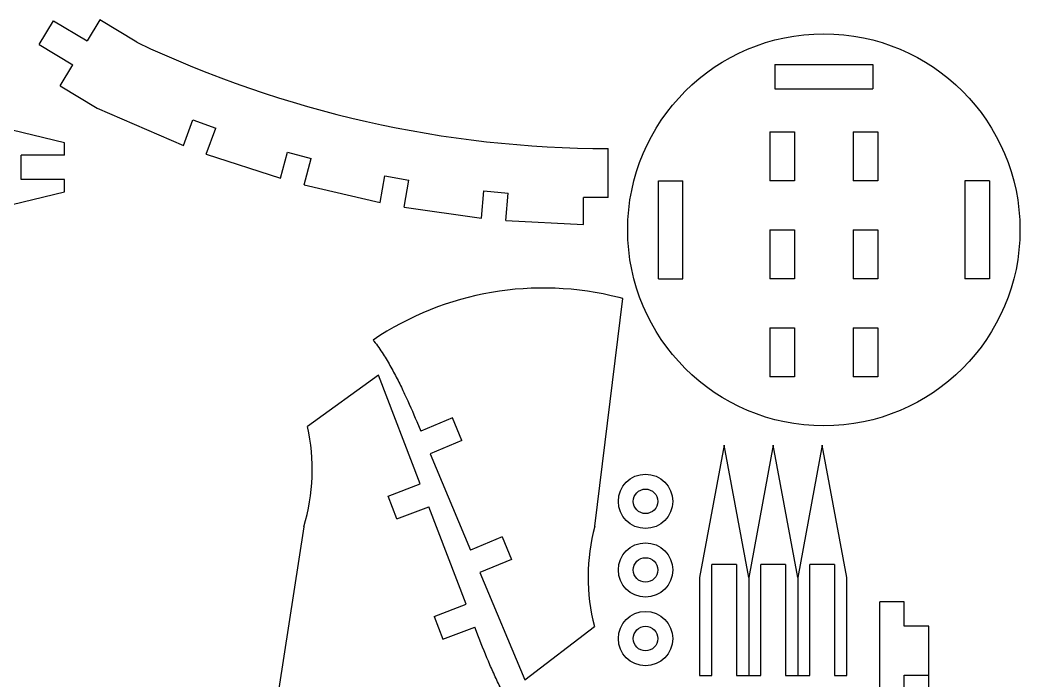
# Model space of a CAD drawing. Header units: inches. Extents: x -280 to 881, y -160 to 980.
# Drawn here: x 386.5 to 845.4, y 132.1 to 435.2 of the extents above; entities that cross this region are included whole.
import ezdxf

# ---------------------------------------------------------------- set-up
doc = ezdxf.new("R2010")
doc.units = ezdxf.units.IN
doc.header["$MEASUREMENT"] = 0
doc.layers.add('Capa 1', color=7, linetype='Continuous')

# ---------------------------------------------------------------- blocks, each defined once
blk = doc.blocks.new('block 441')
at = {"layer": 'Capa 1', "color": 7, "lineweight": 25, "true_color": 0xffffff}
blk.add_lwpolyline([(698.43, 134.21), (704.06, 134.21)], dxfattribs=at)
blk = doc.blocks.new('block 442')
at = {"layer": 'Capa 1', "color": 7, "lineweight": 25, "true_color": 0xffffff}
blk.add_lwpolyline([(715.31, 134.21), (726.56, 134.21)], dxfattribs=at)
blk = doc.blocks.new('block 443')
at = {"layer": 'Capa 1', "color": 7, "lineweight": 25, "true_color": 0xffffff}
blk.add_lwpolyline([(737.81, 134.21), (749.06, 134.21)], dxfattribs=at)
blk = doc.blocks.new('block 444')
at = {"layer": 'Capa 1', "color": 7, "lineweight": 25, "true_color": 0xffffff}
blk.add_lwpolyline([(760.31, 134.21), (765.93, 134.21)], dxfattribs=at)
blk = doc.blocks.new('block 446')
at = {"layer": 'Capa 1', "color": 7, "lineweight": 25, "true_color": 0xffffff}
blk.add_lwpolyline([(760.31, 185.24), (749.06, 185.24)], dxfattribs=at)
blk = doc.blocks.new('block 447')
at = {"layer": 'Capa 1', "color": 7, "lineweight": 25, "true_color": 0xffffff}
blk.add_lwpolyline([(737.81, 185.24), (726.56, 185.24)], dxfattribs=at)
blk = doc.blocks.new('block 448')
at = {"layer": 'Capa 1', "color": 7, "lineweight": 25, "true_color": 0xffffff}
blk.add_lwpolyline([(715.31, 185.24), (704.06, 185.24)], dxfattribs=at)
blk = doc.blocks.new('block 449')
at = {"layer": 'Capa 1', "color": 7, "lineweight": 25, "true_color": 0xffffff}
blk.add_lwpolyline([(698.43, 179.21), (698.43, 134.21)], dxfattribs=at)
blk = doc.blocks.new('block 450')
at = {"layer": 'Capa 1', "color": 7, "lineweight": 25, "true_color": 0xffffff}
blk.add_lwpolyline([(709.68, 239.91), (698.43, 179.21)], dxfattribs=at)
blk = doc.blocks.new('block 457')
at = {"layer": 'Capa 1', "color": 7, "lineweight": 25, "true_color": 0xffffff}
blk.add_lwpolyline([(704.06, 134.21), (704.06, 185.24)], dxfattribs=at)
blk = doc.blocks.new('block 458')
at = {"layer": 'Capa 1', "color": 7, "lineweight": 25, "true_color": 0xffffff}
blk.add_lwpolyline([(715.31, 185.24), (715.31, 134.21)], dxfattribs=at)
blk = doc.blocks.new('block 459')
at = {"layer": 'Capa 1', "color": 7, "lineweight": 25, "true_color": 0xffffff}
blk.add_lwpolyline([(720.93, 179.21), (720.93, 134.21)], dxfattribs=at)
blk = doc.blocks.new('block 461')
at = {"layer": 'Capa 1', "color": 7, "lineweight": 25, "true_color": 0xffffff}
blk.add_lwpolyline([(732.18, 239.91), (720.93, 179.21)], dxfattribs=at)
blk = doc.blocks.new('block 468')
at = {"layer": 'Capa 1', "color": 7, "lineweight": 25, "true_color": 0xffffff}
blk.add_lwpolyline([(726.56, 134.21), (726.56, 185.24)], dxfattribs=at)
blk = doc.blocks.new('block 469')
at = {"layer": 'Capa 1', "color": 7, "lineweight": 25, "true_color": 0xffffff}
blk.add_lwpolyline([(737.81, 185.24), (737.81, 134.21)], dxfattribs=at)
blk = doc.blocks.new('block 470')
at = {"layer": 'Capa 1', "color": 7, "lineweight": 25, "true_color": 0xffffff}
blk.add_lwpolyline([(743.43, 179.21), (743.43, 134.21)], dxfattribs=at)
blk = doc.blocks.new('block 471')
at = {"layer": 'Capa 1', "color": 7, "lineweight": 25, "true_color": 0xffffff}
blk.add_lwpolyline([(749.06, 134.21), (749.06, 185.24)], dxfattribs=at)
blk = doc.blocks.new('block 473')
at = {"layer": 'Capa 1', "color": 7, "lineweight": 25, "true_color": 0xffffff}
blk.add_lwpolyline([(754.68, 239.91), (743.43, 179.21)], dxfattribs=at)
blk = doc.blocks.new('block 475')
at = {"layer": 'Capa 1', "color": 7, "lineweight": 25, "true_color": 0xffffff}
blk.add_lwpolyline([(720.93, 179.21), (709.68, 239.91)], dxfattribs=at)
blk = doc.blocks.new('block 476')
at = {"layer": 'Capa 1', "color": 7, "lineweight": 25, "true_color": 0xffffff}
blk.add_lwpolyline([(743.43, 179.21), (732.18, 239.91)], dxfattribs=at)
blk = doc.blocks.new('block 482')
at = {"layer": 'Capa 1', "color": 7, "lineweight": 25, "true_color": 0xffffff}
blk.add_lwpolyline([(760.31, 185.24), (760.31, 134.21)], dxfattribs=at)
blk = doc.blocks.new('block 483')
at = {"layer": 'Capa 1', "color": 7, "lineweight": 25, "true_color": 0xffffff}
blk.add_lwpolyline([(765.93, 134.21), (765.93, 179.21)], dxfattribs=at)
blk = doc.blocks.new('block 486')
at = {"layer": 'Capa 1', "color": 7, "lineweight": 25, "true_color": 0xffffff}
blk.add_lwpolyline([(765.93, 179.21), (754.68, 239.91)], dxfattribs=at)
blk = doc.blocks.new('block 541')
at = {"layer": 'Capa 1', "color": 7, "lineweight": 25, "true_color": 0xffffff}
blk.add_open_spline([(440.13, 424.95), (507.71, 392.84), (581.6, 376.18), (656.43, 376.18)], degree=3, dxfattribs=at)
blk = doc.blocks.new('block 2')
at = {"layer": 'Capa 1'}
for name in ['block 541', 'block 450', 'block 475', 'block 461', 'block 476', 'block 473', 'block 486', 'block 448', 'block 457', 'block 458', 'block 447', 'block 468', 'block 469', 'block 446', 'block 471', 'block 482', 'block 449', 'block 459', 'block 470', 'block 483', 'block 441', 'block 442', 'block 443', 'block 444']:
    blk.add_blockref(name, (0, 0), dxfattribs=at)
blk = doc.blocks.new('block 897')
at = {"layer": 'Capa 1', "color": 7, "lineweight": 25, "true_color": 0xffffff}
blk.add_lwpolyline([(395.36, 423.84), (401.93, 434.78)], dxfattribs=at)
blk = doc.blocks.new('block 899')
at = {"layer": 'Capa 1', "color": 7, "lineweight": 25, "true_color": 0xffffff}
blk.add_lwpolyline([(387.13, 361.88), (387.13, 373.13)], dxfattribs=at)
blk = doc.blocks.new('block 900')
at = {"layer": 'Capa 1', "color": 7, "lineweight": 25, "true_color": 0xffffff}
blk.add_lwpolyline([(423.16, 435.15), (417.36, 425.51)], dxfattribs=at)
blk = doc.blocks.new('block 901')
at = {"layer": 'Capa 1', "color": 7, "lineweight": 25, "true_color": 0xffffff}
blk.add_lwpolyline([(405, 404.93), (410.79, 414.57)], dxfattribs=at)
blk = doc.blocks.new('block 902')
at = {"layer": 'Capa 1', "color": 7, "lineweight": 25, "true_color": 0xffffff}
blk.add_lwpolyline([(363.19, 345.65), (406.93, 356.26)], dxfattribs=at)
blk = doc.blocks.new('block 903')
at = {"layer": 'Capa 1', "color": 7, "lineweight": 25, "true_color": 0xffffff}
blk.add_lwpolyline([(656.43, 353.68), (645.18, 353.68)], dxfattribs=at)
blk = doc.blocks.new('block 904')
at = {"layer": 'Capa 1', "color": 7, "lineweight": 25, "true_color": 0xffffff}
blk.add_lwpolyline([(406.93, 361.88), (387.13, 361.88)], dxfattribs=at)
blk = doc.blocks.new('block 906')
at = {"layer": 'Capa 1', "color": 7, "lineweight": 25, "true_color": 0xffffff}
blk.add_lwpolyline([(609.44, 343.13), (645.18, 341.2)], dxfattribs=at)
blk = doc.blocks.new('block 909')
at = {"layer": 'Capa 1', "color": 7, "lineweight": 25, "true_color": 0xffffff}
blk.add_lwpolyline([(406.93, 356.26), (406.93, 361.88)], dxfattribs=at)
blk = doc.blocks.new('block 910')
at = {"layer": 'Capa 1', "color": 7, "lineweight": 25, "true_color": 0xffffff}
blk.add_lwpolyline([(406.93, 373.13), (406.93, 378.76)], dxfattribs=at)
blk = doc.blocks.new('block 911')
at = {"layer": 'Capa 1', "color": 7, "lineweight": 25, "true_color": 0xffffff}
blk.add_lwpolyline([(406.93, 373.13), (387.13, 373.13)], dxfattribs=at)
blk = doc.blocks.new('block 913')
at = {"layer": 'Capa 1', "color": 7, "lineweight": 25, "true_color": 0xffffff}
blk.add_lwpolyline([(599.34, 356.66), (610.54, 355.68)], dxfattribs=at)
blk = doc.blocks.new('block 914')
at = {"layer": 'Capa 1', "color": 7, "lineweight": 25, "true_color": 0xffffff}
blk.add_lwpolyline([(562.82, 349.27), (598.25, 344.23)], dxfattribs=at)
blk = doc.blocks.new('block 915')
at = {"layer": 'Capa 1', "color": 7, "lineweight": 25, "true_color": 0xffffff}
blk.add_lwpolyline([(553.93, 363.63), (565, 361.68)], dxfattribs=at)
blk = doc.blocks.new('block 916')
at = {"layer": 'Capa 1', "color": 7, "lineweight": 25, "true_color": 0xffffff}
blk.add_lwpolyline([(516.9, 359.45), (551.76, 351.34)], dxfattribs=at)
blk = doc.blocks.new('block 917')
at = {"layer": 'Capa 1', "color": 7, "lineweight": 25, "true_color": 0xffffff}
blk.add_lwpolyline([(406.93, 378.76), (363.19, 389.38)], dxfattribs=at)
blk = doc.blocks.new('block 920')
at = {"layer": 'Capa 1', "color": 7, "lineweight": 25, "true_color": 0xffffff}
blk.add_lwpolyline([(509.3, 374.53), (520.16, 371.62)], dxfattribs=at)
blk = doc.blocks.new('block 921')
at = {"layer": 'Capa 1', "color": 7, "lineweight": 25, "true_color": 0xffffff}
blk.add_lwpolyline([(472.05, 373.59), (506.06, 362.47)], dxfattribs=at)
blk = doc.blocks.new('block 922')
at = {"layer": 'Capa 1', "color": 7, "lineweight": 25, "true_color": 0xffffff}
blk.add_lwpolyline([(421.97, 394.73), (461.52, 377.55)], dxfattribs=at)
blk = doc.blocks.new('block 924')
at = {"layer": 'Capa 1', "color": 7, "lineweight": 25, "true_color": 0xffffff}
blk.add_lwpolyline([(405, 404.93), (421.97, 394.73)], dxfattribs=at)
blk = doc.blocks.new('block 929')
at = {"layer": 'Capa 1', "color": 7, "lineweight": 25, "true_color": 0xffffff}
blk.add_lwpolyline([(465.79, 389.28), (476.36, 385.43)], dxfattribs=at)
blk = doc.blocks.new('block 931')
at = {"layer": 'Capa 1', "color": 7, "lineweight": 25, "true_color": 0xffffff}
blk.add_lwpolyline([(395.36, 423.84), (410.79, 414.57)], dxfattribs=at)
blk = doc.blocks.new('block 933')
at = {"layer": 'Capa 1', "color": 7, "lineweight": 25, "true_color": 0xffffff}
blk.add_lwpolyline([(401.93, 434.78), (417.36, 425.51)], dxfattribs=at)
blk = doc.blocks.new('block 934')
at = {"layer": 'Capa 1', "color": 7, "lineweight": 25, "true_color": 0xffffff}
blk.add_lwpolyline([(461.52, 377.55), (465.79, 389.28)], dxfattribs=at)
blk = doc.blocks.new('block 935')
at = {"layer": 'Capa 1', "color": 7, "lineweight": 25, "true_color": 0xffffff}
blk.add_lwpolyline([(472.05, 373.59), (476.36, 385.43)], dxfattribs=at)
blk = doc.blocks.new('block 942')
at = {"layer": 'Capa 1', "color": 7, "lineweight": 25, "true_color": 0xffffff}
blk.add_lwpolyline([(440.13, 424.95), (423.16, 435.15)], dxfattribs=at)
blk = doc.blocks.new('block 950')
at = {"layer": 'Capa 1', "color": 7, "lineweight": 25, "true_color": 0xffffff}
blk.add_lwpolyline([(506.06, 362.47), (509.3, 374.53)], dxfattribs=at)
blk = doc.blocks.new('block 952')
at = {"layer": 'Capa 1', "color": 7, "lineweight": 25, "true_color": 0xffffff}
blk.add_lwpolyline([(516.9, 359.45), (520.16, 371.62)], dxfattribs=at)
blk = doc.blocks.new('block 953')
at = {"layer": 'Capa 1', "color": 7, "lineweight": 25, "true_color": 0xffffff}
blk.add_lwpolyline([(551.76, 351.34), (553.93, 363.63)], dxfattribs=at)
blk = doc.blocks.new('block 954')
at = {"layer": 'Capa 1', "color": 7, "lineweight": 25, "true_color": 0xffffff}
blk.add_lwpolyline([(562.82, 349.27), (565, 361.68)], dxfattribs=at)
blk = doc.blocks.new('block 955')
at = {"layer": 'Capa 1', "color": 7, "lineweight": 25, "true_color": 0xffffff}
blk.add_lwpolyline([(598.25, 344.23), (599.34, 356.66)], dxfattribs=at)
blk = doc.blocks.new('block 956')
at = {"layer": 'Capa 1', "color": 7, "lineweight": 25, "true_color": 0xffffff}
blk.add_lwpolyline([(609.44, 343.13), (610.54, 355.68)], dxfattribs=at)
blk = doc.blocks.new('block 957')
at = {"layer": 'Capa 1', "color": 7, "lineweight": 25, "true_color": 0xffffff}
blk.add_lwpolyline([(645.18, 341.2), (645.18, 353.68)], dxfattribs=at)
blk = doc.blocks.new('block 958')
at = {"layer": 'Capa 1', "color": 7, "lineweight": 25, "true_color": 0xffffff}
blk.add_lwpolyline([(656.43, 353.68), (656.43, 376.18)], dxfattribs=at)
blk = doc.blocks.new('block 1054')
at = {"layer": 'Capa 1', "color": 7, "lineweight": 25, "true_color": 0xffffff}
blk.add_lwpolyline([(584.99, 252.44), (570.46, 246.37)], dxfattribs=at)
blk = doc.blocks.new('block 1062')
at = {"layer": 'Capa 1', "color": 7, "lineweight": 25, "true_color": 0xffffff}
blk.add_lwpolyline([(589.33, 242.06), (574.8, 235.99)], dxfattribs=at)
blk = doc.blocks.new('block 1063')
at = {"layer": 'Capa 1', "color": 7, "lineweight": 25, "true_color": 0xffffff}
blk.add_lwpolyline([(555.45, 216.59), (570.17, 222.21)], dxfattribs=at)
blk = doc.blocks.new('block 1064')
at = {"layer": 'Capa 1', "color": 7, "lineweight": 25, "true_color": 0xffffff}
blk.add_lwpolyline([(559.46, 206.08), (574.18, 211.7)], dxfattribs=at)
blk = doc.blocks.new('block 1075')
at = {"layer": 'Capa 1', "color": 7, "lineweight": 25, "true_color": 0xffffff}
blk.add_lwpolyline([(607.8, 197.89), (593.27, 191.82)], dxfattribs=at)
blk = doc.blocks.new('block 1076')
at = {"layer": 'Capa 1', "color": 7, "lineweight": 25, "true_color": 0xffffff}
blk.add_lwpolyline([(612.14, 187.51), (597.61, 181.44)], dxfattribs=at)
blk = doc.blocks.new('block 1077')
at = {"layer": 'Capa 1', "color": 7, "lineweight": 25, "true_color": 0xffffff}
blk.add_lwpolyline([(576.54, 161.35), (591.26, 166.97)], dxfattribs=at)
blk = doc.blocks.new('block 1083')
at = {"layer": 'Capa 1', "color": 7, "lineweight": 25, "true_color": 0xffffff}
blk.add_lwpolyline([(580.56, 150.84), (595.27, 156.46)], dxfattribs=at)
blk = doc.blocks.new('block 1085')
at = {"layer": 'Capa 1', "color": 7, "lineweight": 25, "true_color": 0xffffff}
blk.add_lwpolyline([(792.35, 134.33), (803.6, 134.33)], dxfattribs=at)
blk = doc.blocks.new('block 1088')
at = {"layer": 'Capa 1', "color": 7, "lineweight": 25, "true_color": 0xffffff}
blk.add_lwpolyline([(576.54, 161.35), (580.56, 150.84)], dxfattribs=at)
blk = doc.blocks.new('block 1089')
at = {"layer": 'Capa 1', "color": 7, "lineweight": 25, "true_color": 0xffffff}
blk.add_lwpolyline([(559.46, 206.08), (555.45, 216.59)], dxfattribs=at)
blk = doc.blocks.new('block 1091')
at = {"layer": 'Capa 1', "color": 7, "lineweight": 25, "true_color": 0xffffff}
blk.add_lwpolyline([(803.6, 156.83), (792.35, 156.83)], dxfattribs=at)
blk = doc.blocks.new('block 1092')
at = {"layer": 'Capa 1', "color": 7, "lineweight": 25, "true_color": 0xffffff}
blk.add_lwpolyline([(792.35, 168.08), (781.1, 168.08)], dxfattribs=at)
blk = doc.blocks.new('block 1094')
at = {"layer": 'Capa 1', "color": 7, "lineweight": 25, "true_color": 0xffffff}
blk.add_lwpolyline([(568.62, 250.76), (570.46, 246.37)], dxfattribs=at)
blk = doc.blocks.new('block 1095')
at = {"layer": 'Capa 1', "color": 7, "lineweight": 25, "true_color": 0xffffff}
blk.add_lwpolyline([(574.8, 235.99), (593.27, 191.82)], dxfattribs=at)
blk = doc.blocks.new('block 1096')
at = {"layer": 'Capa 1', "color": 7, "lineweight": 25, "true_color": 0xffffff}
blk.add_lwpolyline([(597.61, 181.44), (618.22, 132.16)], dxfattribs=at)
blk = doc.blocks.new('block 1097')
at = {"layer": 'Capa 1', "color": 7, "lineweight": 25, "true_color": 0xffffff}
blk.add_lwpolyline([(596.97, 152.01), (595.27, 156.46)], dxfattribs=at)
blk = doc.blocks.new('block 1098')
at = {"layer": 'Capa 1', "color": 7, "lineweight": 25, "true_color": 0xffffff}
blk.add_lwpolyline([(591.26, 166.97), (574.18, 211.7)], dxfattribs=at)
blk = doc.blocks.new('block 1099')
at = {"layer": 'Capa 1', "color": 7, "lineweight": 25, "true_color": 0xffffff}
blk.add_lwpolyline([(570.17, 222.21), (551.11, 272.11)], dxfattribs=at)
blk = doc.blocks.new('block 1102')
at = {"layer": 'Capa 1', "color": 7, "lineweight": 25, "true_color": 0xffffff}
blk.add_lwpolyline([(607.8, 197.89), (612.14, 187.51)], dxfattribs=at)
blk = doc.blocks.new('block 1103')
at = {"layer": 'Capa 1', "color": 7, "lineweight": 25, "true_color": 0xffffff}
blk.add_lwpolyline([(589.33, 242.06), (584.99, 252.44)], dxfattribs=at)
blk = doc.blocks.new('block 1107')
at = {"layer": 'Capa 1', "color": 7, "lineweight": 25, "true_color": 0xffffff}
blk.add_lwpolyline([(679.47, 316.31), (679.47, 361.31)], dxfattribs=at)
blk = doc.blocks.new('block 1108')
at = {"layer": 'Capa 1', "color": 7, "lineweight": 25, "true_color": 0xffffff}
blk.add_lwpolyline([(690.72, 316.31), (690.72, 361.31)], dxfattribs=at)
blk = doc.blocks.new('block 1112')
at = {"layer": 'Capa 1', "color": 7, "lineweight": 25, "true_color": 0xffffff}
blk.add_lwpolyline([(780.18, 271.31), (768.93, 271.31)], dxfattribs=at)
blk = doc.blocks.new('block 1113')
at = {"layer": 'Capa 1', "color": 7, "lineweight": 25, "true_color": 0xffffff}
blk.add_lwpolyline([(741.93, 271.31), (730.68, 271.31)], dxfattribs=at)
blk = doc.blocks.new('block 1114')
at = {"layer": 'Capa 1', "color": 7, "lineweight": 25, "true_color": 0xffffff}
blk.add_lwpolyline([(730.68, 383.81), (730.68, 361.31)], dxfattribs=at)
blk = doc.blocks.new('block 1115')
at = {"layer": 'Capa 1', "color": 7, "lineweight": 25, "true_color": 0xffffff}
blk.add_lwpolyline([(730.68, 338.81), (730.68, 316.31)], dxfattribs=at)
blk = doc.blocks.new('block 1116')
at = {"layer": 'Capa 1', "color": 7, "lineweight": 25, "true_color": 0xffffff}
blk.add_lwpolyline([(730.68, 293.81), (730.68, 271.31)], dxfattribs=at)
blk = doc.blocks.new('block 1117')
at = {"layer": 'Capa 1', "color": 7, "lineweight": 25, "true_color": 0xffffff}
blk.add_lwpolyline([(732.93, 414.77), (732.93, 403.52)], dxfattribs=at)
blk = doc.blocks.new('block 1118')
at = {"layer": 'Capa 1', "color": 7, "lineweight": 25, "true_color": 0xffffff}
blk.add_lwpolyline([(741.93, 383.81), (741.93, 361.31)], dxfattribs=at)
blk = doc.blocks.new('block 1119')
at = {"layer": 'Capa 1', "color": 7, "lineweight": 25, "true_color": 0xffffff}
blk.add_lwpolyline([(741.93, 338.81), (741.93, 316.31)], dxfattribs=at)
blk = doc.blocks.new('block 1120')
at = {"layer": 'Capa 1', "color": 7, "lineweight": 25, "true_color": 0xffffff}
blk.add_lwpolyline([(741.93, 293.81), (741.93, 271.31)], dxfattribs=at)
blk = doc.blocks.new('block 1123')
at = {"layer": 'Capa 1', "color": 7, "lineweight": 25, "true_color": 0xffffff}
blk.add_lwpolyline([(730.68, 293.81), (741.93, 293.81)], dxfattribs=at)
blk = doc.blocks.new('block 1124')
at = {"layer": 'Capa 1', "color": 7, "lineweight": 25, "true_color": 0xffffff}
blk.add_lwpolyline([(768.93, 293.81), (780.18, 293.81)], dxfattribs=at)
blk = doc.blocks.new('block 1125')
at = {"layer": 'Capa 1', "color": 7, "lineweight": 25, "true_color": 0xffffff}
blk.add_lwpolyline([(768.93, 383.81), (768.93, 361.31)], dxfattribs=at)
blk = doc.blocks.new('block 1126')
at = {"layer": 'Capa 1', "color": 7, "lineweight": 25, "true_color": 0xffffff}
blk.add_lwpolyline([(768.93, 338.81), (768.93, 316.31)], dxfattribs=at)
blk = doc.blocks.new('block 1127')
at = {"layer": 'Capa 1', "color": 7, "lineweight": 25, "true_color": 0xffffff}
blk.add_lwpolyline([(768.93, 293.81), (768.93, 271.31)], dxfattribs=at)
blk = doc.blocks.new('block 1130')
at = {"layer": 'Capa 1', "color": 7, "lineweight": 25, "true_color": 0xffffff}
blk.add_lwpolyline([(831.39, 316.31), (820.14, 316.31)], dxfattribs=at)
blk = doc.blocks.new('block 1131')
at = {"layer": 'Capa 1', "color": 7, "lineweight": 25, "true_color": 0xffffff}
blk.add_lwpolyline([(780.18, 316.31), (768.93, 316.31)], dxfattribs=at)
blk = doc.blocks.new('block 1132')
at = {"layer": 'Capa 1', "color": 7, "lineweight": 25, "true_color": 0xffffff}
blk.add_lwpolyline([(741.93, 316.31), (730.68, 316.31)], dxfattribs=at)
blk = doc.blocks.new('block 1133')
at = {"layer": 'Capa 1', "color": 7, "lineweight": 25, "true_color": 0xffffff}
blk.add_lwpolyline([(679.47, 316.31), (690.72, 316.31)], dxfattribs=at)
blk = doc.blocks.new('block 1136')
at = {"layer": 'Capa 1', "color": 7, "lineweight": 25, "true_color": 0xffffff}
blk.add_lwpolyline([(777.93, 414.77), (777.93, 403.52)], dxfattribs=at)
blk = doc.blocks.new('block 1137')
at = {"layer": 'Capa 1', "color": 7, "lineweight": 25, "true_color": 0xffffff}
blk.add_lwpolyline([(780.18, 383.81), (780.18, 361.31)], dxfattribs=at)
blk = doc.blocks.new('block 1138')
at = {"layer": 'Capa 1', "color": 7, "lineweight": 25, "true_color": 0xffffff}
blk.add_lwpolyline([(780.18, 338.81), (780.18, 316.31)], dxfattribs=at)
blk = doc.blocks.new('block 1139')
at = {"layer": 'Capa 1', "color": 7, "lineweight": 25, "true_color": 0xffffff}
blk.add_lwpolyline([(780.18, 293.81), (780.18, 271.31)], dxfattribs=at)
blk = doc.blocks.new('block 1140')
at = {"layer": 'Capa 1', "color": 7, "lineweight": 25, "true_color": 0xffffff}
blk.add_lwpolyline([(781.1, 55.58), (781.1, 168.08)], dxfattribs=at)
blk = doc.blocks.new('block 1145')
at = {"layer": 'Capa 1', "color": 7, "lineweight": 25, "true_color": 0xffffff}
blk.add_lwpolyline([(792.35, 123.08), (792.35, 134.33)], dxfattribs=at)
blk = doc.blocks.new('block 1146')
at = {"layer": 'Capa 1', "color": 7, "lineweight": 25, "true_color": 0xffffff}
blk.add_lwpolyline([(792.35, 156.83), (792.35, 168.08)], dxfattribs=at)
blk = doc.blocks.new('block 1150')
at = {"layer": 'Capa 1', "color": 7, "lineweight": 25, "true_color": 0xffffff}
blk.add_lwpolyline([(730.68, 338.81), (741.93, 338.81)], dxfattribs=at)
blk = doc.blocks.new('block 1151')
at = {"layer": 'Capa 1', "color": 7, "lineweight": 25, "true_color": 0xffffff}
blk.add_lwpolyline([(768.93, 338.81), (780.18, 338.81)], dxfattribs=at)
blk = doc.blocks.new('block 1155')
at = {"layer": 'Capa 1', "color": 7, "lineweight": 25, "true_color": 0xffffff}
blk.add_lwpolyline([(803.6, 66.83), (803.6, 156.83)], dxfattribs=at)
blk = doc.blocks.new('block 1156')
at = {"layer": 'Capa 1', "color": 7, "lineweight": 25, "true_color": 0xffffff}
blk.add_lwpolyline([(820.14, 361.31), (820.14, 316.31)], dxfattribs=at)
blk = doc.blocks.new('block 1159')
at = {"layer": 'Capa 1', "color": 7, "lineweight": 25, "true_color": 0xffffff}
blk.add_lwpolyline([(831.39, 361.31), (820.14, 361.31)], dxfattribs=at)
blk = doc.blocks.new('block 1160')
at = {"layer": 'Capa 1', "color": 7, "lineweight": 25, "true_color": 0xffffff}
blk.add_lwpolyline([(780.18, 361.31), (768.93, 361.31)], dxfattribs=at)
blk = doc.blocks.new('block 1161')
at = {"layer": 'Capa 1', "color": 7, "lineweight": 25, "true_color": 0xffffff}
blk.add_lwpolyline([(741.93, 361.31), (730.68, 361.31)], dxfattribs=at)
blk = doc.blocks.new('block 1162')
at = {"layer": 'Capa 1', "color": 7, "lineweight": 25, "true_color": 0xffffff}
blk.add_lwpolyline([(679.47, 361.31), (690.72, 361.31)], dxfattribs=at)
blk = doc.blocks.new('block 1163')
at = {"layer": 'Capa 1', "color": 7, "lineweight": 25, "true_color": 0xffffff}
blk.add_lwpolyline([(831.39, 361.31), (831.39, 316.31)], dxfattribs=at)
blk = doc.blocks.new('block 1166')
at = {"layer": 'Capa 1', "color": 7, "lineweight": 25, "true_color": 0xffffff}
blk.add_lwpolyline([(730.68, 383.81), (741.93, 383.81)], dxfattribs=at)
blk = doc.blocks.new('block 1167')
at = {"layer": 'Capa 1', "color": 7, "lineweight": 25, "true_color": 0xffffff}
blk.add_lwpolyline([(768.93, 383.81), (780.18, 383.81)], dxfattribs=at)
blk = doc.blocks.new('block 1168')
at = {"layer": 'Capa 1', "color": 7, "lineweight": 25, "true_color": 0xffffff}
blk.add_lwpolyline([(732.93, 403.52), (777.93, 403.52)], dxfattribs=at)
blk = doc.blocks.new('block 1169')
at = {"layer": 'Capa 1', "color": 7, "lineweight": 25, "true_color": 0xffffff}
blk.add_lwpolyline([(732.93, 414.77), (777.93, 414.77)], dxfattribs=at)
blk = doc.blocks.new('block 1187')
at = {"layer": 'Capa 1', "color": 7, "lineweight": 25, "true_color": 0xffffff}
blk.add_open_spline([(845.43, 338.81), (845.43, 388.52), (805.14, 428.81), (755.43, 428.81), (705.73, 428.81), (665.43, 388.52), (665.43, 338.81), (665.43, 289.11), (705.73, 248.81), (755.43, 248.81), (805.14, 248.81), (845.43, 289.11), (845.43, 338.81), (845.43, 338.81), (845.43, 338.81), (845.43, 338.81)], degree=3, knots=[0, 0, 0, 0, 1, 1, 1, 2, 2, 2, 3, 3, 3, 4, 4, 4, 5, 5, 5, 5], dxfattribs=at)
blk = doc.blocks.new('block 1191')
at = {"layer": 'Capa 1', "color": 7, "lineweight": 25, "true_color": 0xffffff}
blk.add_open_spline([(686.05, 151.17), (686.05, 158.05), (680.47, 163.64), (673.59, 163.64), (666.7, 163.64), (661.12, 158.05), (661.12, 151.17), (661.12, 144.29), (666.7, 138.71), (673.59, 138.71), (680.47, 138.71), (686.05, 144.29), (686.05, 151.17), (686.05, 151.17), (686.05, 151.17), (686.05, 151.17)], degree=3, knots=[0, 0, 0, 0, 1, 1, 1, 2, 2, 2, 3, 3, 3, 4, 4, 4, 5, 5, 5, 5], dxfattribs=at)
blk = doc.blocks.new('block 1192')
at = {"layer": 'Capa 1', "color": 7, "lineweight": 25, "true_color": 0xffffff}
blk.add_open_spline([(686.05, 182.67), (686.05, 189.55), (680.47, 195.14), (673.59, 195.14), (666.7, 195.14), (661.12, 189.55), (661.12, 182.67), (661.12, 175.79), (666.7, 170.21), (673.59, 170.21), (680.47, 170.21), (686.05, 175.79), (686.05, 182.67), (686.05, 182.67), (686.05, 182.67), (686.05, 182.67)], degree=3, knots=[0, 0, 0, 0, 1, 1, 1, 2, 2, 2, 3, 3, 3, 4, 4, 4, 5, 5, 5, 5], dxfattribs=at)
blk = doc.blocks.new('block 1193')
at = {"layer": 'Capa 1', "color": 7, "lineweight": 25, "true_color": 0xffffff}
blk.add_open_spline([(686.05, 214.17), (686.05, 221.05), (680.47, 226.64), (673.59, 226.64), (666.7, 226.64), (661.12, 221.05), (661.12, 214.17), (661.12, 207.29), (666.7, 201.71), (673.59, 201.71), (680.47, 201.71), (686.05, 207.29), (686.05, 214.17), (686.05, 214.17), (686.05, 214.17), (686.05, 214.17)], degree=3, knots=[0, 0, 0, 0, 1, 1, 1, 2, 2, 2, 3, 3, 3, 4, 4, 4, 5, 5, 5, 5], dxfattribs=at)
blk = doc.blocks.new('block 1197')
at = {"layer": 'Capa 1', "color": 7, "lineweight": 25, "true_color": 0xffffff}
blk.add_open_spline([(679.21, 151.17), (679.21, 154.28), (676.69, 156.8), (673.59, 156.8), (670.48, 156.8), (667.96, 154.28), (667.96, 151.17), (667.96, 148.07), (670.48, 145.55), (673.59, 145.55), (676.69, 145.55), (679.21, 148.06), (679.21, 151.17), (679.21, 151.17), (679.21, 151.17), (679.21, 151.17)], degree=3, knots=[0, 0, 0, 0, 1, 1, 1, 2, 2, 2, 3, 3, 3, 4, 4, 4, 5, 5, 5, 5], dxfattribs=at)
blk = doc.blocks.new('block 1198')
at = {"layer": 'Capa 1', "color": 7, "lineweight": 25, "true_color": 0xffffff}
blk.add_open_spline([(679.21, 182.67), (679.21, 185.78), (676.69, 188.3), (673.59, 188.3), (670.48, 188.3), (667.96, 185.78), (667.96, 182.67), (667.96, 179.57), (670.48, 177.05), (673.59, 177.05), (676.69, 177.05), (679.21, 179.56), (679.21, 182.67), (679.21, 182.67), (679.21, 182.67), (679.21, 182.67)], degree=3, knots=[0, 0, 0, 0, 1, 1, 1, 2, 2, 2, 3, 3, 3, 4, 4, 4, 5, 5, 5, 5], dxfattribs=at)
blk = doc.blocks.new('block 1199')
at = {"layer": 'Capa 1', "color": 7, "lineweight": 25, "true_color": 0xffffff}
blk.add_open_spline([(679.21, 214.17), (679.21, 217.28), (676.69, 219.8), (673.59, 219.8), (670.48, 219.8), (667.96, 217.28), (667.96, 214.17), (667.96, 211.07), (670.48, 208.55), (673.59, 208.55), (676.69, 208.55), (679.21, 211.06), (679.21, 214.17), (679.21, 214.17), (679.21, 214.17), (679.21, 214.17)], degree=3, knots=[0, 0, 0, 0, 1, 1, 1, 2, 2, 2, 3, 3, 3, 4, 4, 4, 5, 5, 5, 5], dxfattribs=at)
blk = doc.blocks.new('block 577')
at = {"layer": 'Capa 1'}
for name in ['block 897', 'block 933', 'block 900', 'block 942', 'block 1187', 'block 931', 'block 901', 'block 1117', 'block 1169', 'block 1136', 'block 924', 'block 1168', 'block 922', 'block 917', 'block 934', 'block 929', 'block 935', 'block 1114', 'block 1166', 'block 1118', 'block 1125', 'block 1167', 'block 1137', 'block 910', 'block 899', 'block 911', 'block 921', 'block 950', 'block 920', 'block 958', 'block 952', 'block 953', 'block 915', 'block 904', 'block 909', 'block 916', 'block 954', 'block 1107', 'block 1162', 'block 1108', 'block 1161', 'block 1160', 'block 1156', 'block 1159', 'block 1163', 'block 902', 'block 955', 'block 913', 'block 956', 'block 903', 'block 957', 'block 914', 'block 906', 'block 1115', 'block 1150', 'block 1119', 'block 1126', 'block 1151', 'block 1138', 'block 1133', 'block 1132', 'block 1131', 'block 1130', 'block 1116', 'block 1123', 'block 1120', 'block 1124', 'block 1127', 'block 1139', 'block 1099', 'block 1113', 'block 1112', 'block 1054', 'block 1103', 'block 1094', 'block 1062', 'block 1095', 'block 1193', 'block 1063', 'block 1089', 'block 1199', 'block 1064', 'block 1098', 'block 1075', 'block 1102', 'block 1192', 'block 1198', 'block 1076', 'block 1096', 'block 1077', 'block 1092', 'block 1140', 'block 1146', 'block 1088', 'block 1191', 'block 1083', 'block 1097', 'block 1197', 'block 1091', 'block 1155', 'block 1085', 'block 1145']:
    blk.add_blockref(name, (0, 0), dxfattribs=at)
blk = doc.blocks.new('block 1201')
at = {"layer": 'Capa 1', "color": 7, "lineweight": 25, "true_color": 0xffffff}
blk.add_lwpolyline([(551.11, 272.11), (518.46, 248.52)], dxfattribs=at)
blk = doc.blocks.new('block 1202')
at = {"layer": 'Capa 1', "color": 7, "lineweight": 25, "true_color": 0xffffff}
blk.add_lwpolyline([(516.81, 202.53), (500.71, 98.49)], dxfattribs=at)
blk = doc.blocks.new('block 1204')
at = {"layer": 'Capa 1', "color": 7, "lineweight": 25, "true_color": 0xffffff}
blk.add_lwpolyline([(618.22, 132.16), (650.11, 156.76)], dxfattribs=at)
blk = doc.blocks.new('block 1205')
at = {"layer": 'Capa 1', "color": 7, "lineweight": 25, "true_color": 0xffffff}
blk.add_lwpolyline([(650.32, 202.77), (663.16, 307.27)], dxfattribs=at)
blk = doc.blocks.new('block 1206')
at = {"layer": 'Capa 1', "color": 7, "lineweight": 25, "true_color": 0xffffff}
blk.add_lwpolyline([(663.16, 307.27), (661.49, 307.7)], dxfattribs=at)
blk = doc.blocks.new('block 1207')
at = {"layer": 'Capa 1', "color": 7, "lineweight": 25, "true_color": 0xffffff}
blk.add_open_spline([(661.49, 307.7), (622.8, 317.65), (581.71, 310.55), (548.6, 288.22)], degree=3, dxfattribs=at)
blk = doc.blocks.new('block 1209')
at = {"layer": 'Capa 1', "color": 7, "lineweight": 25, "true_color": 0xffffff}
blk.add_open_spline([(650.32, 202.77), (646.27, 187.71), (646.19, 171.85), (650.11, 156.75)], degree=3, dxfattribs=at)
blk = doc.blocks.new('block 1210')
at = {"layer": 'Capa 1', "color": 7, "lineweight": 25, "true_color": 0xffffff}
blk.add_open_spline([(516.81, 202.53), (521.34, 217.46), (521.9, 233.3), (518.46, 248.52)], degree=3, dxfattribs=at)
blk = doc.blocks.new('block 1211')
at = {"layer": 'Capa 1', "color": 7, "lineweight": 25, "true_color": 0xffffff}
blk.add_open_spline([(548.6, 288.22), (548.72, 288.06), (548.85, 287.91), (548.97, 287.75), (550.52, 285.77), (551.88, 283.78), (553.16, 281.78), (554.43, 279.79), (555.62, 277.78), (556.75, 275.75), (557.89, 273.73), (558.96, 271.69), (560.01, 269.63), (561.05, 267.58), (562.05, 265.51), (563.03, 263.42), (564.99, 259.25), (566.84, 255.03), (568.62, 250.76)], degree=3, knots=[0, 0, 0, 0, 1, 1, 1, 2, 2, 2, 3, 3, 3, 4, 4, 4, 5, 5, 5, 6, 6, 6, 6], dxfattribs=at)
blk = doc.blocks.new('block 1212')
at = {"layer": 'Capa 1', "color": 7, "lineweight": 25, "true_color": 0xffffff}
blk.add_open_spline([(615.81, 113.94), (615.69, 114.1), (615.57, 114.26), (615.45, 114.43), (613.97, 116.45), (612.67, 118.48), (611.46, 120.51), (610.24, 122.55), (609.12, 124.59), (608.05, 126.65), (606.98, 128.71), (605.97, 130.79), (604.99, 132.88), (604.01, 134.96), (603.08, 137.07), (602.16, 139.18), (600.34, 143.41), (598.62, 147.69), (596.97, 152.01)], degree=3, knots=[0, 0, 0, 0, 1, 1, 1, 2, 2, 2, 3, 3, 3, 4, 4, 4, 5, 5, 5, 6, 6, 6, 6], dxfattribs=at)
blk = doc.blocks.new('block 1200')
at = {"layer": 'Capa 1'}
for name in ['block 1207', 'block 1206', 'block 1205', 'block 1211', 'block 1201', 'block 1210', 'block 1202', 'block 1209', 'block 1204', 'block 1212']:
    blk.add_blockref(name, (0, 0), dxfattribs=at)

msp = doc.modelspace()

# ---------------------------------------------------------------- block references
at = {"layer": 'Capa 1'}
for name in ['block 2', 'block 1200', 'block 577']:
    msp.add_blockref(name, (0, 0), dxfattribs=at)

doc.saveas('drawing.dxf')
